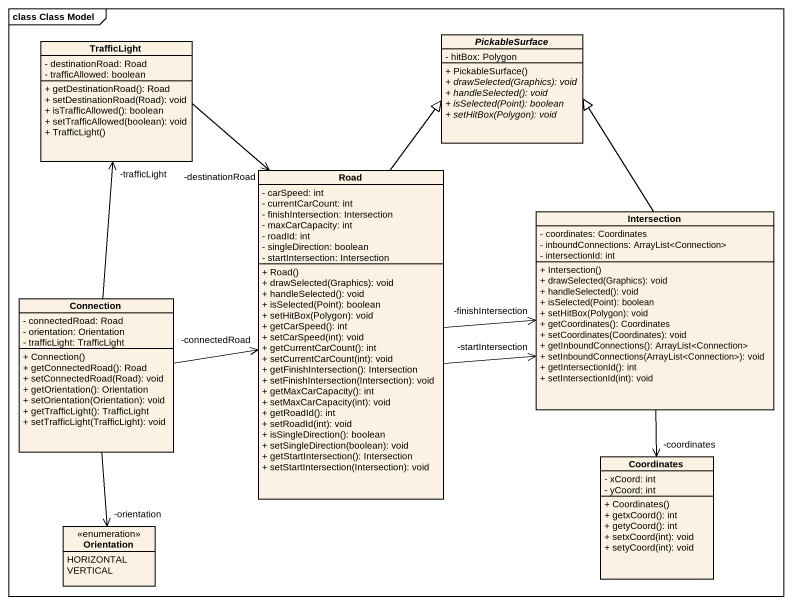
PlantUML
@startuml
mainframe class Class Model
hide circle
hide empty members
skinparam classAttributeIconSize 0
abstract class PickableSurface {
  - hitBox: Polygon
  + PickableSurface()
  {abstract} + drawSelected(Graphics): void
  {abstract} + handleSelected(): void
  {abstract} + isSelected(Point): boolean
  {abstract} + setHitBox(Polygon): void
}
class TrafficLight {
  - destinationRoad: Road
  - trafficAllowed: boolean
  + getDestinationRoad(): Road
  + setDestinationRoad(Road): void
  + isTrafficAllowed(): boolean
  + setTrafficAllowed(boolean): void
  + TrafficLight()
}
class Road {
  - carSpeed: int
  - currentCarCount: int
  - finishIntersection: Intersection
  - maxCarCapacity: int
  - roadId: int
  - singleDirection: boolean
  - startIntersection: Intersection
  + Road()
  + drawSelected(Graphics): void
  + handleSelected(): void
  + isSelected(Point): boolean
  + setHitBox(Polygon): void
  + getCarSpeed(): int
  + setCarSpeed(int): void
  + getCurrentCarCount(): int
  + setCurrentCarCount(int): void
  + getFinishIntersection(): Intersection
  + setFinishIntersection(Intersection): void
  + getMaxCarCapacity(): int
  + setMaxCarCapacity(int): void
  + getRoadId(): int
  + setRoadId(int): void
  + isSingleDirection(): boolean
  + setSingleDirection(boolean): void
  + getStartIntersection(): Intersection
  + setStartIntersection(Intersection): void
}
class Intersection {
  - coordinates: Coordinates
  - inboundConnections: ArrayList<Connection>
  - intersectionId: int
  + Intersection()
  + drawSelected(Graphics): void
  + handleSelected(): void
  + isSelected(Point): boolean
  + setHitBox(Polygon): void
  + getCoordinates(): Coordinates
  + setCoordinates(Coordinates): void
  + getInboundConnections(): ArrayList<Connection>
  + setInboundConnections(ArrayList<Connection>): void
  + getIntersectionId(): int
  + setIntersectionId(int): void
}
class Connection {
  - connectedRoad: Road
  - orientation: Orientation
  - trafficLight: TrafficLight
  + Connection()
  + getConnectedRoad(): Road
  + setConnectedRoad(Road): void
  + getOrientation(): Orientation
  + setOrientation(Orientation): void
  + getTrafficLight(): TrafficLight
  + setTrafficLight(TrafficLight): void
}
class Coordinates {
  - xCoord: int
  - yCoord: int
  + Coordinates()
  + getxCoord(): int
  + getyCoord(): int
  + setxCoord(int): void
  + setyCoord(int): void
}
enum Orientation {
  HORIZONTAL
  VERTICAL
}
TrafficLight --> "-destinationRoad" Road
Road -up-|> PickableSurface
Road -right-> "-finishIntersection" Intersection
Road -right-> "-startIntersection" Intersection
Intersection -up-|> PickableSurface
Intersection --> "-coordinates" Coordinates
Connection -up-> "-trafficLight" TrafficLight
Connection -right-> "-connectedRoad" Road
Connection --> "-orientation" Orientation
@enduml
